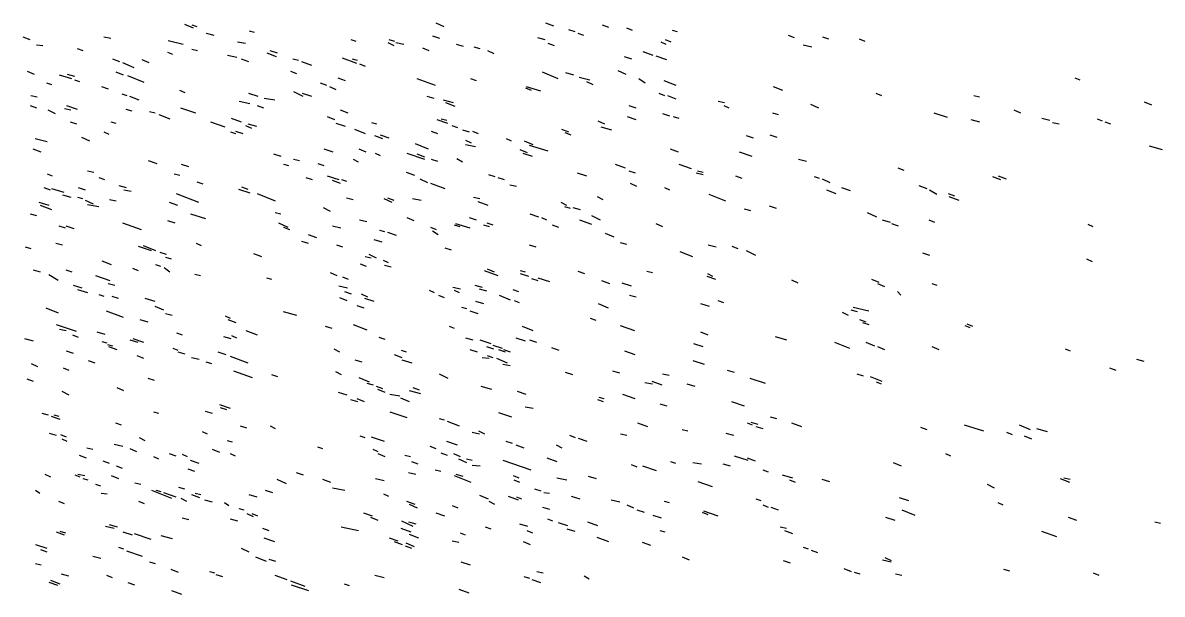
# Model space of a CAD drawing. Extents: x 0 to 594, y 0 to 600.
# Drawn here: x 0 to 291.3, y 454.2 to 600.2 of the extents above; entities that cross this region are included whole.
import ezdxf

# ---------------------------------------------------------------- set-up
doc = ezdxf.new("R2010")
doc.units = 0
doc.header["$MEASUREMENT"] = 0
doc.layers.add('SKARN_FSET4', color=114, linetype='CONTINUOUS')

msp = doc.modelspace()

# ---------------------------------------------------------------- linework, layer by layer
at = {"layer": 'SKARN_FSET4'}
for p, q in [((105.66, 600.19), (107.68, 599.25)), ((133.67, 600.19), (135.68, 599.44)), ((41.41, 599.81), (43.61, 598.88)), ((43.25, 599.63), (44.53, 599.25)), ((46.91, 597.57), (48.92, 597)), ((57.89, 598.13), (59.17, 597.75)), ((139.53, 598.5), (141.18, 597.94)), ((141.91, 597.57), (143.37, 597)), ((148.13, 599.63), (149.78, 599.06)), ((154.36, 598.88), (155.82, 598.32)), ((166.07, 598.32), (167.35, 597.94)), ((0.05, 596.63), (1.88, 595.88)), ((3.53, 594.57), (5.18, 594.38)), ((20.73, 596.63), (22.56, 596.26)), ((37.21, 595.69), (41.05, 594.76)), ((54.96, 595.32), (56.98, 594.95)), ((83.89, 595.88), (85.17, 595.51)), ((93.4, 595.13), (94.87, 594.38)), ((93.59, 595.88), (95.05, 595.51)), ((95.42, 595.13), (97.43, 594.76)), ((104.75, 596.82), (106.58, 596.26)), ((110.79, 594.76), (112.63, 594.2)), ((131.66, 596.44), (133.49, 595.88)), ((134.22, 594.95), (135.87, 594.38)), ((163.15, 595.32), (164.43, 594.76)), ((164.24, 595.88), (165.71, 595.32)), ((195.73, 597), (197.19, 596.44)), ((199.57, 594.57), (201.77, 594.01)), ((204.51, 596.63), (205.98, 596.07)), ((213.85, 596.07), (215.31, 595.51)), ((13.96, 593.64), (15.43, 593.07)), ((37.03, 592.7), (38.31, 592.14)), ((43.25, 593.45), (44.72, 593.07)), ((52.41, 591.95), (54.79, 591.39)), ((62.47, 592.51), (64.85, 591.58)), ((63.2, 593.07), (65.04, 592.51)), ((102.19, 593.82), (103.84, 593.07)), ((115.37, 594.01), (116.84, 593.64)), ((118.85, 593.07), (120.5, 592.32)), ((153.81, 591.58), (155.65, 591.01)), ((158.57, 592.89), (161.14, 591.95)), ((161.87, 591.76), (164.61, 590.83)), ((22.94, 591.01), (24.77, 590.27)), ((25.5, 590.08), (28.43, 588.77)), ((30.44, 590.83), (32.27, 590.08)), ((55.88, 591.01), (57.72, 590.27)), ((69.06, 591.01), (70.53, 590.64)), ((71.26, 590.27), (73.83, 589.33)), ((81.69, 591.2), (85.36, 589.89)), ((84.26, 591.01), (85.54, 590.64)), ((86.09, 589.7), (87.55, 589.14)), ((1.16, 587.83), (2.99, 587.08)), ((9.39, 586.9), (12.51, 585.96)), ((11.41, 587.08), (13.24, 586.52)), ((13.24, 585.59), (14.52, 585.21)), ((23.85, 587.64), (25.69, 586.9)), ((26.78, 586.71), (31, 585.02)), ((68.52, 587.83), (69.98, 587.27)), ((80.6, 586.15), (82.43, 585.4)), ((100.74, 585.96), (105.5, 584.27)), ((114.47, 585.96), (115.93, 585.4)), ((132.77, 587.64), (136.8, 585.96)), ((138.81, 587.46), (140.82, 586.9)), ((142.29, 586.33), (145.03, 585.59)), ((152.17, 588.02), (154.19, 587.08)), ((157.48, 585.96), (159.13, 584.84)), ((268.96, 586.15), (270.24, 585.59)), ((6.1, 584.84), (7.38, 584.46)), ((20.2, 583.9), (21.85, 583.34)), ((40.15, 582.96), (41.43, 582.4)), ((69.26, 582.59), (71.64, 581.47)), ((76.03, 584.84), (77.67, 584.27)), ((78.41, 583.9), (80.06, 583.15)), ((128.56, 583.53), (130.03, 582.96)), ((128.74, 583.9), (132.41, 582.78)), ((144.12, 585.21), (145.77, 584.46)), ((163.89, 585.4), (167, 584.27)), ((191.9, 583.9), (194.28, 582.96)), ((2.08, 581.65), (3.73, 581.28)), ((25.33, 582.03), (26.61, 581.65)), ((27.34, 581.47), (29.72, 580.53)), ((55.35, 580.16), (58.09, 579.59)), ((57.72, 582.22), (60.1, 581.47)), ((61.75, 580.9), (64.5, 580.53)), ((71.45, 582.22), (73.83, 581.47)), ((103.3, 581.47), (105.13, 580.9)), ((107.51, 580.53), (110.08, 579.78)), ((108.06, 579.78), (110.45, 578.85)), ((162.61, 582.22), (164.08, 581.65)), ((164.81, 581.65), (167.01, 580.72)), ((177.81, 580.16), (179.45, 579.78)), ((218.07, 582.22), (219.54, 581.65)), ((243.15, 581.65), (244.62, 581.28)), ((286.72, 579.97), (288.55, 579.22)), ((1.9, 579.03), (3.55, 578.47)), ((6.48, 577.91), (8.31, 576.97)), ((10.69, 578.28), (12.33, 577.91)), ((11.23, 579.03), (13.98, 578.1)), ((26.43, 578.1), (27.89, 577.72)), ((32.47, 577.54), (33.93, 577.16)), ((34.85, 576.79), (37.6, 575.66)), ((40.34, 578.47), (44.18, 577.16)), ((59.92, 579.03), (61.57, 578.47)), ((81.16, 577.91), (83.17, 577.16)), ((154.93, 579.03), (156.76, 578.47)), ((163.53, 576.97), (165.36, 576.41)), ((179.27, 579.03), (180.55, 578.47)), ((191.72, 577.16), (193.18, 576.79)), ((201.42, 579.41), (203.43, 578.47)), ((232.91, 577.16), (236.38, 576.04)), ((253.41, 577.91), (255.05, 577.16)), ((12.15, 574.91), (13.8, 574.35)), ((22.59, 574.91), (23.87, 574.54)), ((48.03, 574.91), (51.69, 573.6)), ((53.34, 575.85), (55.9, 574.91)), ((57, 573.98), (58.47, 573.23)), ((57.55, 574.35), (59.75, 573.79)), ((77.87, 576.22), (79.7, 575.48)), ((80.06, 574.54), (82.44, 573.79)), ((89.22, 574.73), (90.5, 574.35)), ((105.87, 575.48), (108.62, 574.54)), ((106.97, 575.66), (108.44, 575.29)), ((109.72, 573.98), (111.18, 573.42)), ((147.06, 575.1), (148.71, 574.35)), ((154.56, 576.22), (156.76, 575.48)), ((166.28, 576.22), (167.74, 575.85)), ((242.43, 575.48), (244.62, 574.91)), ((260.55, 575.85), (262.56, 575.29)), ((263.29, 574.73), (264.94, 574.35)), ((274.64, 575.66), (275.92, 575.1)), ((276.66, 574.91), (278.12, 574.35)), ((15.09, 570.98), (17.1, 570.05)), ((20.76, 572.29), (22.04, 571.73)), ((53.16, 572.29), (54.44, 571.92)), ((54.44, 572.48), (56.27, 571.92)), ((84.82, 573.04), (87.57, 571.92)), ((89.95, 571.36), (91.97, 570.61)), ((91.42, 571.54), (93.61, 570.8)), ((104.41, 572.48), (106.06, 571.92)), ((112.47, 572.86), (114.11, 572.29)), ((115.03, 572.48), (116.49, 571.92)), ((137.73, 573.04), (139.56, 572.29)), ((138.64, 572.11), (140.11, 571.54)), ((147.79, 573.6), (150.54, 572.86)), ((184.95, 571.36), (186.78, 570.8)), ((190.99, 571.54), (192.82, 570.98)), ((2.64, 567.99), (4.66, 567.24)), ((3.19, 570.61), (6.3, 569.86)), ((76.96, 567.99), (79.34, 567.24)), ((85.93, 567.99), (87.76, 567.24)), ((100.39, 569.3), (103.68, 567.99)), ((113.2, 570.23), (114.67, 569.49)), ((113.2, 569.11), (115.76, 568.55)), ((123.63, 570.61), (124.92, 570.05)), ((128.21, 570.05), (130.41, 569.11)), ((129.49, 568.92), (134.25, 567.43)), ((165.55, 567.99), (167.57, 567.24)), ((288.01, 568.74), (291.31, 567.8)), ((64.15, 566.68), (65.98, 566.12)), ((69.27, 565.37), (70.74, 564.99)), ((84.47, 565.37), (85.75, 564.62)), ((90.14, 566.86), (91.42, 566.3)), ((98.19, 566.86), (102.77, 565.37)), ((100.76, 566.68), (102.77, 565.93)), ((104.42, 565.37), (106.07, 564.81)), ((111.01, 565.55), (112.47, 564.62)), ((127.11, 567.8), (128.95, 567.05)), ((127.85, 566.86), (130.23, 566.12)), ((183.13, 567.24), (186.42, 566.12)), ((198.32, 565.37), (200.34, 564.81)), ((16.56, 562.37), (18.21, 562)), ((32.12, 564.99), (34.31, 564.24)), ((40.54, 564.06), (42.37, 563.49)), ((66.71, 564.06), (67.99, 563.68)), ((75.5, 564.24), (76.96, 563.68)), ((151.46, 564.06), (154.03, 563.12)), ((154.94, 562.37), (156.59, 561.81)), ((167.75, 564.06), (170.87, 562.93)), ((172.52, 562.37), (173.98, 562)), ((223.77, 563.12), (225.23, 562.56)), ((6.31, 561.62), (7.59, 561.06)), ((19.49, 560.69), (20.96, 560.12)), ((38.71, 561.62), (40.17, 561.25)), ((44.57, 559.56), (46.03, 559)), ((72.39, 560.69), (74.04, 560.12)), ((77.88, 561.06), (80.81, 560.12)), ((79.16, 559.94), (81.18, 559.19)), ((81.54, 560.12), (82.83, 559.75)), ((98.02, 562), (100.21, 561.25)), ((101.5, 560.31), (103.51, 559.38)), ((119.07, 561.44), (120.71, 560.87)), ((121.45, 560.69), (123.1, 560.12)), ((141.76, 561.81), (144.14, 561.06)), ((172.15, 561.81), (173.98, 561.44)), ((182.22, 561.06), (183.87, 560.5)), ((202.35, 560.87), (203.64, 560.5)), ((204.37, 560.31), (206.38, 559.38)), ((247.93, 560.87), (249.95, 560.12)), ((249.4, 561.06), (251.41, 560.31)), ((5.4, 558.07), (7.05, 557.5)), ((7.41, 557.88), (10.52, 556.94)), ((14.18, 558.07), (16.02, 557.5)), ((24.62, 558.63), (26.45, 558.07)), ((25.9, 557.5), (27.73, 557.13)), ((39.26, 556.57), (44.94, 554.32)), ((55.19, 557.69), (58.12, 556.76)), ((55.92, 558.25), (57.57, 557.69)), ((59.95, 556.57), (64.53, 554.7)), ((104.24, 559.19), (107.9, 557.88)), ((124.56, 558.81), (126.21, 558.44)), ((155.31, 559.19), (156.96, 558.44)), ((164.1, 558.07), (165.38, 557.5)), ((175.45, 556.38), (179.66, 554.7)), ((205.47, 557.5), (207.85, 556.57)), ((209.31, 558.07), (211.51, 557.32)), ((229.08, 558.63), (231.1, 557.88)), ((231.83, 557.5), (233.66, 556.38)), ((236.59, 556.57), (238.24, 556.01)), ((4.12, 554.32), (6.68, 553.57)), ((4.49, 553.57), (7.42, 552.45)), ((10.16, 556.19), (12.36, 555.63)), ((14, 555.63), (15.29, 555.26)), ((16.02, 554.88), (18.03, 553.95)), ((16.57, 553.76), (19.5, 553.2)), ((22.24, 555.07), (23.89, 554.7)), ((37.44, 554.32), (39.63, 553.57)), ((82.83, 555.44), (84.48, 555.07)), ((92.35, 555.26), (94.36, 554.32)), ((93.26, 555.44), (94.91, 554.88)), ((99.67, 555.26), (101.87, 554.88)), ((115.23, 555.63), (116.88, 555.26)), ((116.33, 554.51), (118.89, 553.57)), ((137.56, 554.32), (139.03, 553.57)), ((146.9, 555.82), (148.36, 555.07)), ((236.77, 555.82), (239.34, 554.88)), ((1.93, 551.33), (3.58, 550.95)), ((42.93, 551.33), (46.78, 550.2)), ((64.53, 551.7), (65.99, 551.33)), ((76.79, 553.01), (78.62, 552.07)), ((129.69, 551.33), (131.89, 550.58)), ((138.48, 553.2), (139.94, 552.82)), ((140.68, 553.01), (142.51, 552.45)), ((145.44, 550.95), (147.63, 549.83)), ((184.42, 552.64), (186.07, 552.26)), ((190.83, 553.39), (192.66, 552.82)), ((215.91, 551.7), (218.29, 550.58)), ((9.25, 548.33), (10.9, 547.77)), ((11.08, 548.33), (13.1, 547.58)), ((25.54, 549.08), (30.3, 547.39)), ((37.07, 549.64), (38.91, 549.08)), ((65.45, 549.08), (67.83, 547.96)), ((66.73, 547.96), (68.19, 547.39)), ((79.18, 548.33), (81.37, 547.77)), ((86.13, 549.83), (87.96, 549.45)), ((98.21, 550.39), (100.04, 549.64)), ((104.25, 547.96), (105.72, 547.39)), ((110.29, 548.52), (111.76, 548.14)), ((110.66, 548.89), (114.32, 547.77)), ((114.14, 550.39), (115.97, 549.83)), ((117.8, 548.52), (119.26, 548.14)), ((118.71, 549.08), (120.18, 548.52)), ((132.62, 550.39), (133.91, 549.83)), ((135.37, 548.52), (137.02, 547.96)), ((142.33, 549.83), (145.44, 548.71)), ((161.91, 548.89), (163.56, 548.14)), ((219.76, 549.83), (221.77, 549.27)), ((222.14, 548.89), (223.78, 548.33)), ((231.65, 549.83), (233.12, 549.27)), ((272.29, 548.71), (273.57, 548.14)), ((72.96, 546.08), (75.15, 545.34)), ((89.8, 544.77), (91.81, 544.21)), ((91.26, 547.21), (92.54, 546.83)), ((93.27, 546.65), (95.47, 545.9)), ((104.8, 547.02), (106.27, 546.08)), ((148.92, 546.46), (151.12, 545.52)), ((0.65, 542.9), (2.12, 542.53)), ((8.52, 543.84), (10.17, 543.46)), ((29.58, 543.09), (32.87, 541.97)), ((30.86, 543.28), (33.97, 541.97)), ((44.4, 543.84), (45.68, 543.28)), ((71.31, 544.4), (72.96, 543.84)), ((80.28, 543.46), (81.74, 542.9)), ((107.92, 542.71), (109.57, 542.15)), ((129.52, 543.46), (131.17, 542.9)), ((152.77, 544.03), (154.41, 543.65)), ((167.96, 541.78), (171.26, 540.47)), ((175.28, 543.46), (177.3, 542.9)), ((181.32, 543.09), (182.79, 542.53)), ((184.98, 541.97), (187.37, 540.84)), ((20.24, 539.34), (22.63, 538.41)), ((35.07, 541.59), (36.72, 541.03)), ((36.53, 540.28), (38, 539.91)), ((59.05, 541.22), (61.06, 540.47)), ((87.6, 540.47), (89.07, 540.09)), ((88.52, 541.03), (90.35, 540.09)), ((92.18, 539.53), (93.46, 538.97)), ((230.01, 541.4), (231.85, 540.84)), ((271.93, 539.91), (273.4, 539.16)), ((2.67, 537.1), (4.51, 536.54)), ((11.09, 537.1), (12.56, 536.54)), ((28.12, 537.47), (29.58, 536.91)), ((33.97, 538.41), (35.26, 538.03)), ((36.17, 537.66), (37.64, 536.54)), ((44.04, 535.98), (45.51, 535.6)), ((78.64, 536.35), (80.29, 535.6)), ((86.33, 538.6), (87.79, 538.03)), ((92.55, 538.22), (94.2, 537.85)), ((117.99, 536.91), (121.47, 535.6)), ((118.73, 537.29), (120.56, 536.54)), ((127.15, 536.91), (128.43, 536.54)), ((127.15, 536.16), (129.34, 535.41)), ((141.97, 536.72), (143.62, 536.16)), ((159.55, 536.72), (161.01, 536.35)), ((175.11, 536.16), (176.39, 535.41)), ((9.08, 534.29), (6.7, 535.79)), ((12.93, 533.17), (15.13, 532.42)), ((18.6, 535.6), (22.26, 534.29)), ((21.9, 533.54), (23.55, 533.17)), ((62.35, 535.04), (63.63, 534.66)), ((81.75, 535.23), (83.22, 534.66)), ((115.62, 533.17), (117.45, 532.61)), ((130.08, 534.85), (131.73, 534.29)), ((131.72, 535.04), (134.65, 534.1)), ((148.02, 534.29), (150.03, 533.54)), ((153.14, 533.73), (155.52, 532.98)), ((174.92, 535.41), (177.12, 534.66)), ((196.52, 534.48), (198.17, 533.73)), ((217.03, 534.66), (218.86, 533.92)), ((218.49, 533.54), (220.32, 532.79)), ((232.4, 533.54), (233.68, 533.17)), ((14.03, 532.04), (16.59, 531.29)), ((19.52, 530.73), (20.8, 530.36)), ((22.82, 530.36), (24.46, 529.8)), ((80.84, 532.98), (83.04, 532.42)), ((82.31, 531.48), (83.95, 530.92)), ((86.52, 530.92), (88.16, 530.17)), ((103.91, 531.86), (105.19, 531.29)), ((106.29, 530.55), (107.75, 529.98)), ((109.94, 532.61), (111.96, 532.23)), ((110.31, 531.86), (111.59, 531.29)), ((116.72, 532.23), (118.55, 531.67)), ((121.85, 530.55), (124.59, 529.42)), ((125.32, 532.04), (126.79, 531.48)), ((155.16, 530.55), (156.81, 530.17)), ((223.62, 531.48), (224.53, 530.55)), ((5.98, 527.36), (9.09, 526.05)), ((31.24, 529.8), (33.8, 529.05)), ((33.8, 527.74), (36, 526.8)), ((81.03, 529.98), (82.86, 529.24)), ((85.42, 527.93), (87.25, 527.36)), ((87.43, 529.8), (89.81, 529.05)), ((112.15, 527.55), (113.43, 527.18)), ((115.81, 529.05), (117.82, 528.49)), ((125.69, 529.24), (126.97, 528.67)), ((147.11, 528.49), (149.67, 527.36)), ((173.28, 528.49), (175.48, 527.74)), ((177.68, 529.24), (179.14, 528.67)), ((212.27, 527.55), (216.3, 526.61)), ((21.36, 526.61), (25.75, 524.93)), ((29.96, 524.37), (31.98, 523.81)), ((36.55, 525.87), (38.2, 525.49)), ((51.74, 525.3), (53.03, 524.74)), ((52.48, 524.37), (54.49, 523.62)), ((66.57, 526.43), (70.05, 525.49)), ((114.34, 526.61), (116.36, 525.87)), ((145.1, 524.74), (146.56, 524.18)), ((209.53, 526.24), (210.99, 525.49)), ((211.73, 526.8), (213.37, 526.43)), ((213.92, 524.37), (215.57, 523.81)), ((8.55, 523.06), (13.67, 521.37)), ((9.46, 521.93), (11.11, 521.56)), ((57.06, 521.56), (59.99, 520.44)), ((77.37, 522.68), (79.02, 522.12)), ((84.51, 523.06), (87.99, 521.75)), ((109.04, 522.68), (110.32, 522.12)), ((127.71, 522.68), (130.46, 521.56)), ((152.79, 522.87), (156.45, 521.56)), ((214.66, 523.62), (216.31, 523.06)), ((240.83, 522.87), (242.12, 522.31)), ((241.38, 523.25), (242.85, 522.68)), ((0.5, 519.5), (2.69, 518.94)), ((12.76, 520.44), (14.22, 519.88)), ((18.98, 521.19), (21, 520.62)), ((20.27, 518.75), (21.55, 518.38)), ((27.4, 519.13), (29.42, 518.56)), ((28.14, 519.5), (30.88, 518.56)), ((39.3, 521), (40.77, 520.44)), ((51.38, 520.06), (53.21, 519.5)), ((53.4, 520.25), (54.68, 519.69)), ((91.1, 519.88), (92.57, 519.31)), ((113.25, 519.69), (115.08, 519.13)), ((116.91, 519.13), (119.66, 518.19)), ((126.07, 519.69), (128.45, 518.94)), ((129.55, 519.13), (131.38, 518.56)), ((173.29, 521.19), (175.12, 520.44)), ((192.33, 520.06), (195.26, 519.13)), ((207.52, 518.56), (211.37, 517.07)), ((215.58, 518.56), (217.78, 517.63)), ((11.12, 516.32), (12.95, 515.76)), ((21.73, 518), (23.01, 517.63)), ((21.92, 517.44), (24.11, 516.69)), ((38.39, 517.07), (39.67, 516.51)), ((39.67, 516.13), (41.5, 515.57)), ((49.92, 516.13), (51.94, 515.38)), ((79.58, 516.88), (81.04, 516.13)), ((96.78, 516.51), (98.06, 516.13)), ((114.35, 516.69), (116.19, 516.13)), ((118.56, 517.44), (120.4, 516.88)), ((120.21, 517.82), (122.59, 517.07)), ((121.68, 516.69), (123.32, 516.13)), ((122.96, 516.69), (124.61, 516.13)), ((135.22, 517.25), (137.05, 516.51)), ((153.89, 516.32), (156.46, 515.38)), ((171.46, 518.19), (173.84, 517.44)), ((218.51, 517.44), (220.34, 516.69)), ((232.42, 517.44), (234.25, 516.69)), ((266.47, 516.88), (267.75, 516.32)), ((2.15, 513.14), (3.8, 512.39)), ((16.79, 513.88), (18.44, 513.32)), ((29.24, 515.2), (30.89, 514.45)), ((43.15, 514.63), (45.17, 514.26)), ((46.81, 513.51), (48.28, 513.14)), ((53.04, 515.01), (57.61, 513.32)), ((84.89, 514.07), (86.72, 513.51)), ((94.95, 515.38), (96.97, 514.63)), ((96.97, 514.07), (99.53, 513.32)), ((117.47, 514.63), (119.3, 514.45)), ((118.75, 515.2), (120.21, 514.63)), ((121.13, 514.45), (123.88, 513.32)), ((122.78, 512.95), (124.61, 512.57)), ((171.29, 513.88), (174.22, 512.95)), ((284.77, 514.26), (286.61, 513.7)), ((10.39, 512.01), (11.85, 511.45)), ((53.95, 511.26), (58.72, 509.58)), ((63.66, 510.33), (65.12, 509.77)), ((79.95, 511.08), (81.41, 510.33)), ((106.49, 510.51), (108.69, 509.39)), ((138.71, 510.89), (140.54, 510.33)), ((150.79, 511.26), (152.62, 510.7)), ((163.6, 510.51), (165.25, 510.14)), ((180.07, 511.45), (181.91, 510.89)), ((213.21, 510.51), (214.85, 509.95)), ((216.69, 509.77), (219.62, 508.64)), ((277.82, 512.01), (279.47, 511.45)), ((1.06, 509.2), (2.7, 508.64)), ((24.12, 506.96), (25.77, 506.21)), ((31.99, 509.39), (33.64, 508.83)), ((85.99, 509.58), (88.55, 508.46)), ((88.01, 508.08), (89.65, 507.71)), ((90.39, 507.33), (92.03, 506.77)), ((99.72, 506.96), (101.37, 506.4)), ((117.11, 507.33), (119.86, 506.58)), ((159.03, 508.27), (161.04, 507.89)), ((160.86, 508.64), (163.42, 507.71)), ((169.83, 507.89), (171.84, 507.33)), ((185.93, 509.39), (189.78, 508.08)), ((218.15, 508.46), (219.43, 507.89)), ((10.03, 506.02), (11.86, 505.09)), ((80.69, 505.83), (82.88, 505.09)), ((83.8, 503.96), (85.63, 503.4)), ((85.45, 504.15), (87.28, 503.4)), ((90.75, 506.58), (92.58, 505.83)), ((93.87, 505.27), (96.43, 504.9)), ((96.61, 504.34), (98.81, 503.4)), ((98.81, 506.21), (101.74, 505.46)), ((126.45, 506.02), (128.64, 505.27)), ((146.95, 503.96), (148.42, 503.4)), ((147.32, 504.52), (148.6, 504.15)), ((153.36, 505.27), (156.47, 504.15)), ((46.64, 500.97), (48.47, 500.41)), ((50.3, 502.65), (53.05, 501.72)), ((50.49, 501.9), (52.13, 501.34)), ((128.46, 502.09), (130.48, 501.72)), ((162.88, 502.84), (164.71, 502.28)), ((181.18, 503.4), (184.48, 502.28)), ((4.91, 500.41), (6.56, 500.03)), ((7.29, 499.66), (9.49, 498.91)), ((8.02, 500.03), (9.3, 499.66)), ((33.46, 500.78), (34.75, 500.41)), ((93.87, 500.78), (98.26, 499.28)), ((106.5, 499.1), (107.78, 498.72)), ((108.52, 498.35), (111.63, 497.22)), ((121.69, 500.59), (124.99, 499.47)), ((186.13, 498.16), (187.96, 497.6)), ((191.07, 499.47), (192.72, 499.1)), ((6.75, 495.35), (8.58, 494.79)), ((23.77, 497.97), (25.23, 497.41)), ((45.92, 495.73), (47.2, 495.16)), ((55.62, 497.22), (57.27, 496.66)), ((63.31, 497.22), (64.59, 496.47)), ((114.93, 495.54), (116.76, 495.16)), ((116.57, 495.91), (118.04, 495.16)), ((152.82, 495.16), (154.47, 494.79)), ((157.21, 497.97), (159.77, 497.04)), ((168.56, 496.29), (170.02, 495.91)), ((179.73, 495.35), (181.74, 494.79)), ((185.21, 497.97), (186.5, 497.41)), ((187.41, 497.04), (189.24, 496.47)), ((196.56, 497.97), (199.13, 497.04)), ((229.51, 496.85), (231.16, 496.29)), ((240.68, 497.41), (245.62, 495.91)), ((251.48, 495.54), (252.94, 494.98)), ((254.77, 497.41), (257.52, 496.29)), ((259.17, 496.47), (261.91, 495.73)), ((9.67, 494.98), (11.14, 494.42)), ((10.04, 493.85), (11.32, 493.29)), ((23.41, 492.54), (25.6, 491.98)), ((29.81, 494.23), (31.28, 493.48)), ((52.33, 493.48), (53.61, 493.1)), ((86.19, 494.6), (87.47, 494.23)), ((89.12, 494.42), (92.41, 493.29)), ((108.34, 493.29), (111.09, 492.36)), ((123.53, 493.29), (125.18, 492.73)), ((126.1, 492.36), (128.11, 491.61)), ((136.35, 492.36), (137.81, 491.61)), ((139.82, 494.79), (141.29, 494.23)), ((142.02, 494.04), (144.22, 493.29)), ((256.06, 494.6), (257.89, 493.85)), ((14.44, 489.73), (16.27, 488.99)), ((16.45, 491.61), (17.92, 491.23)), ((27.43, 491.42), (29.08, 490.67)), ((33.48, 489.36), (34.76, 488.8)), ((37.5, 490.11), (39.15, 489.55)), ((40.8, 489.92), (42.08, 489.36)), ((48.48, 491.23), (50.32, 490.48)), ((53.06, 490.11), (54.34, 489.55)), ((75.39, 491.79), (76.67, 491.42)), ((89.49, 491.23), (90.77, 490.67)), ((90.77, 490.11), (92.6, 489.36)), ((97.73, 489.73), (99.19, 489.36)), ((104.13, 491.98), (105.6, 491.42)), ((106.88, 490.3), (108.53, 489.73)), ((110.17, 490.11), (111.82, 489.36)), ((181.93, 489.55), (185.41, 488.42)), ((235.93, 490.11), (237.21, 489.55)), ((20.48, 488.24), (22.13, 487.68)), ((23.96, 486.93), (25.43, 486.37)), ((42.81, 488.42), (45.01, 487.68)), ((99.38, 488.05), (101.02, 487.49)), ((111.46, 488.8), (113.47, 487.86)), ((113.47, 488.8), (114.93, 488.42)), ((114.94, 487.11), (116.95, 486.93)), ((122.8, 488.42), (129.95, 485.99)), ((133.97, 488.99), (136.53, 488.05)), ((155.57, 487.3), (157.04, 486.74)), ((158.5, 486.93), (161.98, 485.8)), ((165.64, 488.05), (166.92, 487.68)), ((171.31, 487.86), (173.51, 487.49)), ((179, 487.49), (180.83, 486.93)), ((185.22, 488.99), (187.24, 488.24)), ((222.57, 487.86), (224.58, 486.93)), ((5.66, 484.87), (7.12, 484.12)), ((13.35, 484.68), (14.63, 484.12)), ((14.08, 484.87), (15.91, 484.49)), ((15.36, 483.74), (16.64, 483.37)), ((22.68, 484.49), (24.51, 483.74)), ((42.27, 486.18), (43.91, 485.62)), ((64.97, 483.56), (67.35, 482.43)), ((69.91, 485.24), (71.74, 484.68)), ((76.68, 483.56), (78.7, 482.81)), ((90.23, 483.74), (92.42, 483.18)), ((98.65, 485.24), (100.48, 484.87)), ((105.42, 485.99), (106.88, 485.62)), ((110.36, 484.49), (114.57, 482.81)), ((110.73, 484.87), (112.56, 484.31)), ((125.37, 484.49), (126.84, 483.93)), ((136.54, 483.93), (139.1, 483.37)), ((144.59, 484.31), (146.61, 483.74)), ((189.25, 485.99), (190.54, 485.43)), ((194.2, 484.68), (196.76, 483.93)), ((204.27, 483.56), (206.28, 483)), ((265.22, 483.74), (267.6, 482.81)), ((266.14, 483.93), (267.78, 483.56)), ((3.28, 480.75), (4.38, 480)), ((18.66, 482.25), (19.94, 481.87)), ((28.72, 482.62), (30.19, 482.25)), ((32.94, 480.75), (38.06, 478.69)), ((34.03, 480.75), (35.32, 480.37)), ((39.89, 481.5), (41.36, 481.12)), ((62.04, 480.75), (63.87, 480.19)), ((79.25, 481.31), (82.36, 480.75)), ((125.56, 483.37), (127.02, 482.81)), ((130.87, 481.12), (132.51, 480.56)), ((172.6, 483), (176.26, 481.68)), ((196.03, 483.37), (197.49, 482.81)), ((246.55, 482.25), (248.38, 481.31)), ((9.14, 477.94), (10.61, 477.38)), ((20.12, 480), (21.59, 479.81)), ((29.64, 477.94), (31.11, 477.38)), ((36.05, 480.19), (39.16, 479.06)), ((40.44, 478.69), (41.91, 477.94)), ((43.19, 479.63), (45.2, 478.88)), ((44.1, 480), (45.57, 479.63)), ((46.48, 478.32), (48.5, 477.75)), ((57.83, 479.63), (59.85, 479.06)), ((92.24, 479.81), (93.53, 479.25)), ((98.1, 477.94), (100.3, 477.19)), ((116.77, 479.44), (118.97, 478.5)), ((119.15, 477.94), (120.62, 477.19)), ((124.1, 479.25), (126.66, 478.32)), ((126.29, 479.06), (127.57, 478.5)), ((133.25, 480.19), (134.71, 480)), ((140.2, 479.25), (142.4, 478.5)), ((150.46, 478.32), (152.65, 477.75)), ((164, 477.94), (165.28, 477.57)), ((187.43, 478.5), (188.71, 478.13)), ((224.04, 478.88), (226.42, 478.13)), ((51.61, 477.57), (52.71, 476.82)), ((55.27, 476.07), (56.55, 475.69)), ((57.29, 474.76), (58.94, 474.01)), ((58.57, 474.76), (60.03, 474.2)), ((87.12, 474.95), (89.32, 474.2)), ((98.84, 477.19), (100.85, 476.26)), ((105.61, 474.95), (107.81, 474.2)), ((109.82, 476.82), (111.29, 476.26)), ((132.88, 476.44), (134.72, 475.88)), ((154.48, 477), (156.13, 476.26)), ((157.05, 475.69), (158.88, 475.13)), ((173.71, 475.13), (175.17, 474.57)), ((174.07, 475.51), (177.73, 474.2)), ((189.26, 477), (190.54, 476.44)), ((191.28, 476.44), (193.11, 475.69)), ((224.78, 475.69), (228.07, 474.38)), ((249.3, 477.57), (250.58, 477)), ((22.15, 471.95), (24.16, 471.39)), ((40.82, 473.64), (42.46, 473.26)), ((53.08, 473.45), (54.91, 472.89)), ((88.96, 473.82), (90.79, 473.07)), ((96.83, 472.89), (99.76, 471.58)), ((98.66, 472.7), (100.49, 472.14)), ((127.03, 472.14), (129.05, 471.58)), ((134.17, 473.45), (135.45, 472.89)), ((136.92, 472.51), (139.3, 471.76)), ((144.42, 472.7), (146.98, 471.76)), ((161.08, 474.38), (163.27, 473.64)), ((220.57, 473.82), (222.95, 473.07)), ((267.24, 473.82), (269.44, 473.07)), ((289.39, 472.7), (290.86, 472.32)), ((8.6, 470.08), (10.62, 469.33)), ((9.52, 470.27), (10.98, 469.89)), ((21.23, 471.58), (23.43, 471.01)), ((25.63, 470.08), (28.01, 469.33)), ((28.56, 469.7), (32.77, 468.21)), ((35.33, 469.14), (38.26, 468.39)), ((61.32, 471.01), (62.97, 470.45)), ((81.45, 471.39), (85.85, 470.45)), ((96.65, 471.01), (99.21, 470.08)), ((98.85, 469.52), (101.23, 468.58)), ((111.84, 469.89), (113.12, 469.33)), ((118.25, 471.39), (119.71, 470.83)), ((128.86, 470.45), (130.33, 469.89)), ((139.11, 470.83), (141.13, 470.27)), ((162.91, 470.45), (164.19, 470.08)), ((193.66, 471.39), (195.31, 471.01)), ((194.76, 470.45), (196.78, 469.7)), ((260.48, 470.27), (264.32, 468.95)), ((3.3, 466.9), (6.23, 465.96)), ((24.53, 466.15), (25.81, 465.77)), ((61.69, 468.58), (64.43, 467.64)), ((93.72, 468.58), (95.92, 467.83)), ((95, 467.64), (97.02, 466.9)), ((97.75, 466.52), (99.4, 465.96)), ((97.93, 467.27), (100.13, 466.33)), ((109.83, 467.83), (111.48, 467.46)), ((127.95, 467.64), (129.78, 466.9)), ((146.8, 468.77), (149.73, 467.64)), ((158.34, 467.46), (160.54, 466.71)), ((199.52, 466.15), (200.81, 465.77)), ((4.58, 465.59), (6.23, 465.02)), ((17.94, 463.9), (19.96, 463.34)), ((26.55, 465.21), (30.57, 463.9)), ((55.83, 465.96), (57.85, 465.02)), ((59.5, 463.71), (62.24, 462.59)), ((62.97, 463.15), (64.62, 462.59)), ((168.59, 463.71), (170.42, 462.96)), ((201.54, 465.4), (203.19, 464.84)), ((220.39, 463.53), (222.04, 462.78)), ((3.3, 462.03), (4.77, 461.65)), ((32.41, 462.4), (33.87, 462.03)), ((37.9, 460.53), (39.73, 459.78)), ((112.03, 462.4), (114.41, 461.65)), ((194.4, 462.78), (196.23, 462.22)), ((209.96, 460.72), (211.8, 459.97)), ((219.85, 462.96), (222.04, 462.4)), ((250.78, 460.53), (252.25, 460.16)), ((7.15, 457.72), (9.53, 456.79)), ((9.9, 459.41), (11.73, 458.85)), ((21.43, 459.03), (22.89, 458.47)), ((47.79, 459.97), (49.07, 459.59)), ((49.43, 459.22), (51.08, 458.66)), ((64.44, 459.03), (67.56, 457.91)), ((68.47, 457.54), (72.13, 456.22)), ((90.07, 459.03), (92.45, 458.47)), ((128.14, 458.66), (129.61, 458.28)), ((130.16, 457.91), (132.36, 457.16)), ((131.44, 459.97), (133.09, 459.59)), ((143.52, 458.85), (144.8, 458.1)), ((212.53, 459.78), (213.99, 459.41)), ((223.15, 459.41), (224.79, 459.03)), ((273.67, 459.59), (275.13, 459.03)), ((8.98, 456.41), (6.79, 457.16)), ((26.92, 457.16), (28.57, 456.6)), ((38.09, 455.1), (40.65, 454.17)), ((68.66, 456.6), (73.05, 455.1)), ((82.2, 456.79), (83.48, 456.41)), ((111.49, 455.48), (114.05, 454.54))]:
    msp.add_line(p, q, dxfattribs=at)

doc.saveas('drawing.dxf')
